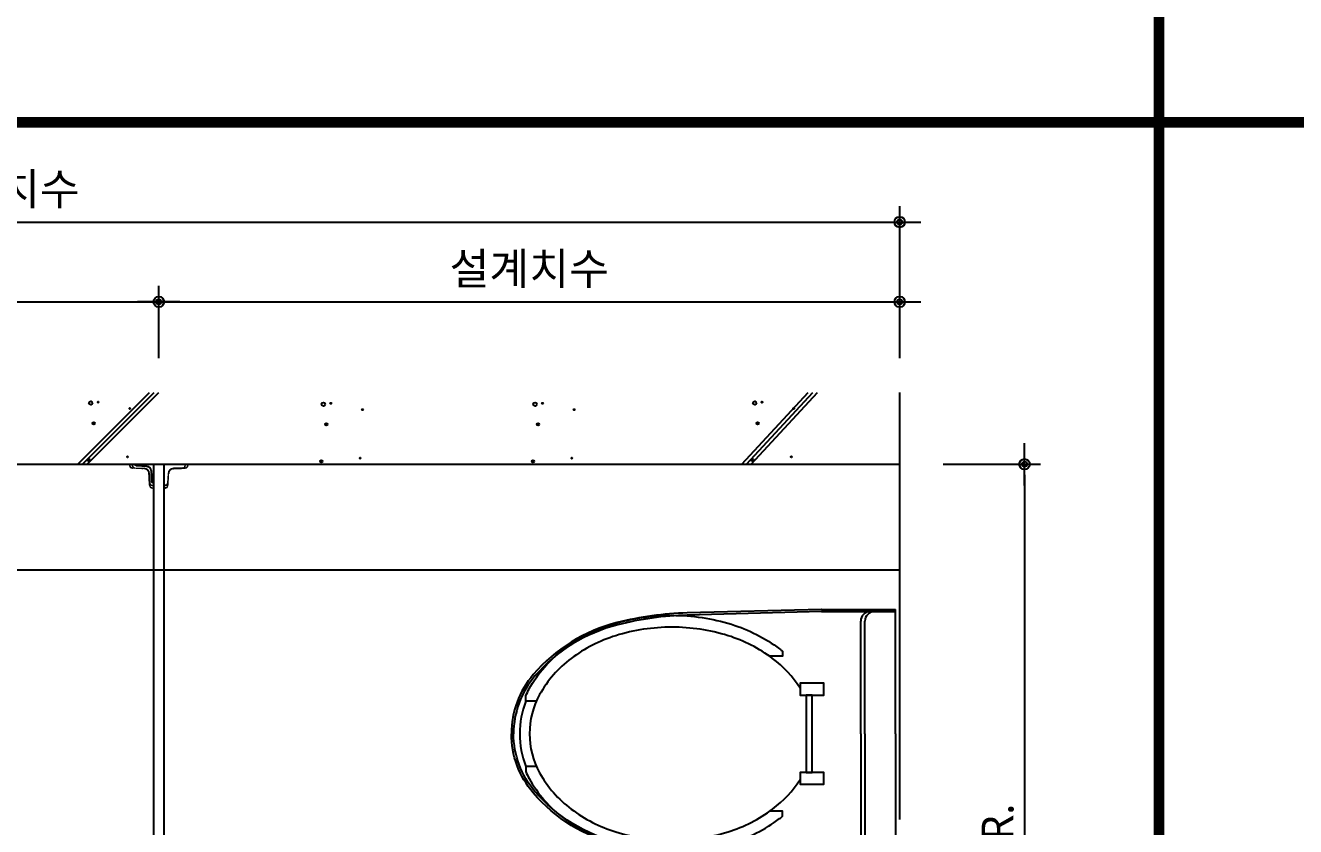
# Model space of a CAD drawing. Extents: x -256 to 8104, y -176 to 5714.
# Drawn here: x 3494 to 4694, y 3359 to 4116 of the extents above; entities that cross this region are included whole.
import ezdxf

# ---------------------------------------------------------------- set-up
doc = ezdxf.new("R2010")
doc.units = 0
doc.header["$LTSCALE"] = 30
doc.layers.get('0').update_dxf_attribs({"linetype": 'CONTINUOUS'})
doc.layers.get('DEFPOINTS').update_dxf_attribs({"linetype": 'CONTINUOUS'})
for name, color, linetype in [('0_toilet', 6, 'CONTINUOUS'), ('DIM', 7, 'CONTINUOUS'), ('HAT', 8, 'CONTINUOUS'), ('경첩', 4, 'CONTINUOUS'), ('부자재', 4, 'CONTINUOUS'), ('해치', 8, 'CONTINUOUS')]:
    doc.layers.add(name, color=color, linetype=linetype)
doc.styles.add('돋움', font='malgun.ttf')
doc.dimstyles.new('10', dxfattribs={"dimscale": 10, "dimtxt": 3, "dimasz": 1, "dimexe": 1.5, "dimexo": 2, "dimgap": 1, "dimtad": 1, "dimdec": 0, "dimlunit": 6, "dimtxsty": '돋움', "dimblk": 'DIMDOT', "dimcen": -1, "dimdle": 1.5, "dimclrt": 3, "dimazin": 3, "dimtfac": 1, "dimtdec": 0, "dimtix": 1, "dimtmove": 2, "dimatfit": 3, "dimldrblk": 'DIMDOT', "dimarcsym": 0})

# ---------------------------------------------------------------- blocks, each defined once
blk = doc.blocks.new('DIMDOT')
at = {"linetype": 'Continuous'}
blk.add_line((-2, 0), (2, 0), dxfattribs=at)
for radius in [0.5, 0.25]:
    blk.add_circle((0, 0), radius, dxfattribs=at)
blk = doc.blocks.new('*D20')
at = {"layer": 'DEFPOINTS', "color": 0}
for p in [(4341.3, 3701.1), (4341.3, 2976.1), (4438.2, 2976.1)]:
    blk.add_point(p, dxfattribs=at)
at = {"layer": 'DIM', "color": 0, "lineweight": -2, "ltscale": 10}
for p, q in [((4361.3, 3701.1), (4453.2, 3701.1)), ((4438.2, 3691.1), (4438.2, 2986.1)), ((4361.3, 2976.1), (4453.2, 2976.1))]:
    blk.add_line(p, q, dxfattribs=at)
at = {"layer": 'DIM', "color": 0, "lineweight": -2, "xscale": 10, "yscale": 10, "zscale": 10}
for p, rotation in [((4438.2, 3701.1), 90), ((4438.2, 2976.1), 270)]:
    blk.add_blockref('DIMDOT', p, dxfattribs=dict(at, rotation=rotation))
at = {"layer": 'DIM', "color": 3, "insert": (4412.9, 3338.6), "char_height": 30, "attachment_point": 5, "rotation": 90, "style": '돋움'}
blk.add_mtext('VAR.', dxfattribs=at)
blk = doc.blocks.new('*D21')
at = {"layer": 'DEFPOINTS', "color": 0}
for p in [(3620.2, 3854.6), (3120.2, 3781.5), (3620.2, 3781.5)]:
    blk.add_point(p, dxfattribs=at)
at = {"layer": 'DIM', "color": 0, "lineweight": -2, "ltscale": 10}
for p, q in [((3120.2, 3801.5), (3120.2, 3869.6)), ((3620.2, 3801.5), (3620.2, 3869.6)), ((3130.2, 3854.6), (3610.2, 3854.6))]:
    blk.add_line(p, q, dxfattribs=at)
at = {"layer": 'DIM', "color": 0, "lineweight": -2, "xscale": 10, "yscale": 10, "zscale": 10, "rotation": 180}
blk.add_blockref('DIMDOT', (3120.2, 3854.6), dxfattribs=at)
at = {"layer": 'DIM', "color": 0, "lineweight": -2, "xscale": 10, "yscale": 10, "zscale": 10}
blk.add_blockref('DIMDOT', (3620.2, 3854.6), dxfattribs=at)
at = {"layer": 'DIM', "color": 3, "insert": (3370.2, 3884.3), "char_height": 30, "attachment_point": 5, "style": '돋움'}
blk.add_mtext('설계치수', dxfattribs=at)
blk = doc.blocks.new('A$C10E41893')
at = {"layer": '부자재'}
for p, q in [((6.5, 0), (6.5, 196)), ((123.3, 196), (6.5, 196)), ((123.3, 192.5), (6.5, 192.5)), ((54.8, 0), (54.8, 177.5)), ((61.4, 0), (61.4, 177.5)), ((6.5, 0), (6.5, -196)), ((54.8, 0), (54.8, -177.5)), ((61.4, 0), (61.4, -177.5)), ((123.3, -192.5), (6.5, -192.5)), ((123.3, -196), (6.5, -196))]:
    blk.add_line(p, q, dxfattribs=at)
for points in [[(122.7, 196, -0.012538), (123.3, 196), (334.6, 190.3, -0.055395), (444.7, 175.1, -0.154276), (576.9, 93.3, -0.179504), (611.5, 0, -0.179504)], [(122.8, 192.5, -0.012538), (123.2, 192.5), (334.5, 186.8, -0.055395), (443.8, 171.7, -0.154276), (574.3, 91, -0.179504), (608, 0, -0.179504)], [(572, 51.4), (588.8, 51.4), (588.8, 59.6, 0.021185), (583.3, 70.7, 0.106084), (528.4, 133.7, 0.085733), (452.6, 172.4, 0.075373), (358.7, 186.6, 0.075373), (264.8, 172.4, 0.085733), (189, 133.7, 0.007337), (184.4, 130.1), (184.4, 122), (204.7, 122)], [(156.7, -72, 0.089162), (200.2, -118.7, 0.085733), (270.3, -154.5, 0.075373), (358.7, -167.9, 0.075373), (447.1, -154.5, 0.085733), (517.2, -118.7, 0.106084), (567, -61.6, 0.126931), (582.8, 0, 0.126931), (567, 61.6, 0.106084), (517.2, 118.7, 0.085733), (447.1, 154.5, 0.075373), (358.7, 167.9, 0.075373), (270.3, 154.5, 0.085733), (200.2, 118.7, 0.089162), (156.7, 72)], [(588.8, -51.4, 0.090214), (598.2, 0, 0.090214), (588.8, 51.4, 0.106084)], [(122.7, -196, 0.012538), (123.3, -196), (334.6, -190.3, 0.055395), (444.7, -175.1, 0.154276), (576.9, -93.3, 0.179504), (611.5, 0, 0.179504)], [(122.8, -192.5, 0.012538), (123.2, -192.5), (334.5, -186.8, 0.055395), (443.8, -171.7, 0.154276), (574.3, -91, 0.179504), (608, 0, 0.179504)], [(572, -51.4), (588.8, -51.4), (588.8, -59.6, -0.021185), (583.3, -70.7, -0.106084), (528.4, -133.7, -0.085733), (452.6, -172.4, -0.075373), (358.7, -186.6, -0.075373), (264.8, -172.4, -0.085733), (189, -133.7, -0.007337), (184.4, -130.1), (184.4, -122), (204.7, -122)]]:
    blk.add_lwpolyline(points, format="xyb", dxfattribs=at)
blk.add_lwpolyline([(138, -60.8), (119.3, -60.8), (119.3, -79.5), (156.7, -79.5), (156.7, -60.8), (138, -60.8), (147.3, -60.8), (147.3, 60.8), (138, 60.8), (156.7, 60.8), (156.7, 79.5), (119.3, 79.5), (119.3, 60.8), (138, 60.8), (138, -60.8), (119.3, -60.8)], dxfattribs=at)
for centre, start, end in [((39.8, 177.5), 0, 90), ((46.4, 177.5), 0, 90), ((39.8, -177.5), 270, 0), ((46.4, -177.5), 270, 0)]:
    blk.add_arc(centre, 15, start, end, dxfattribs=at)
blk = doc.blocks.new('*D35')
at = {"layer": 'DEFPOINTS', "color": 0}
for p in [(4320.2, 3854.6), (3620.2, 3781.5), (4320.2, 3781.5)]:
    blk.add_point(p, dxfattribs=at)
at = {"layer": 'DIM', "color": 0, "lineweight": -2}
for p, q in [((3620.2, 3801.5), (3620.2, 3869.6)), ((4320.2, 3801.5), (4320.2, 3869.6)), ((3630.2, 3854.6), (4310.2, 3854.6))]:
    blk.add_line(p, q, dxfattribs=at)
at = {"layer": 'DIM', "color": 0, "lineweight": -2, "xscale": 10, "yscale": 10, "zscale": 10, "rotation": 180}
blk.add_blockref('DIMDOT', (3620.2, 3854.6), dxfattribs=at)
at = {"layer": 'DIM', "color": 0, "lineweight": -2, "xscale": 10, "yscale": 10, "zscale": 10}
blk.add_blockref('DIMDOT', (4320.2, 3854.6), dxfattribs=at)
at = {"layer": 'DIM', "color": 3, "insert": (3970.2, 3884.3), "char_height": 30, "attachment_point": 5, "style": '돋움'}
blk.add_mtext('설계치수', dxfattribs=at)
blk = doc.blocks.new('*D36')
at = {"layer": 'DEFPOINTS', "color": 0}
for p in [(4320.2, 3930), (2620.2, 3781.5), (4320.2, 3781.5)]:
    blk.add_point(p, dxfattribs=at)
at = {"layer": 'DIM', "color": 0, "lineweight": -2}
for p, q in [((2620.2, 3801.5), (2620.2, 3945)), ((4320.2, 3801.5), (4320.2, 3945)), ((2630.2, 3930), (4310.2, 3930))]:
    blk.add_line(p, q, dxfattribs=at)
at = {"layer": 'DIM', "color": 0, "lineweight": -2, "xscale": 10, "yscale": 10, "zscale": 10, "rotation": 180}
blk.add_blockref('DIMDOT', (2620.2, 3930), dxfattribs=at)
at = {"layer": 'DIM', "color": 0, "lineweight": -2, "xscale": 10, "yscale": 10, "zscale": 10}
blk.add_blockref('DIMDOT', (4320.2, 3930), dxfattribs=at)
at = {"layer": 'DIM', "color": 3, "insert": (3470.2, 3959.6), "char_height": 30, "attachment_point": 5, "style": '돋움'}
blk.add_mtext('설계치수', dxfattribs=at)
blk = doc.blocks.new('FOLDING_01')
for p, q in [((4320.2, 3365.2), (4320.2, 3768.8)), ((2620.2, 3701.1), (4320.2, 3701.1)), ((2620.2, 3601.1), (4320.2, 3601.1))]:
    blk.add_line(p, q)
at = {"color": 4}
for p, q in [((3608.9, 3699), (3599.2, 3699.6)), ((3608.9, 3699), (3609.6, 3699)), ((3613, 3695.1), (3613.5, 3685.1))]:
    blk.add_line(p, q, dxfattribs=at)
at = {"color": 8, "const_width": 10}
for points in [[(4565.2, 2769.2), (4565.2, 5538.4)], [(2484.2, 4024.2), (5832, 4024.2)]]:
    blk.add_lwpolyline(points, dxfattribs=at)
at = {"color": 4}
for centre, radius, start, end in [((3599.3, 3701.2), 1.61, 184.0227, 266.85), ((3609.3, 3695.3), 3.66, 356.6481, 86.2207), ((3615.1, 3685.3), 1.65, 186.1664, 269.5984)]:
    blk.add_arc(centre, radius, start, end, dxfattribs=at)
at = {"layer": '0_toilet'}
for p, q in [((3615.2, 3701.1), (3615.2, 2976.1)), ((3625.3, 2976), (3625.3, 3701))]:
    blk.add_line(p, q, dxfattribs=at)
at = {"layer": '경첩', "color": 4, "linetype": 'Continuous', "lineweight": 15}
for p, q in [((3592.7, 3699.9), (3592.7, 3701.1)), ((3592.7, 3701.1), (3592.9, 3701.1)), ((3592.9, 3699.9), (3592.7, 3699.9)), ((3592.9, 3701.1), (3592.9, 3699.9)), ((3592.9, 3701.1), (3595.1, 3701.1)), ((3594.9, 3697.8), (3596.4, 3697.7)), ((3597.4, 3697.4), (3594.9, 3697.6)), ((3595.1, 3701.1), (3595.1, 3699.8)), ((3595.1, 3699.8), (3595.2, 3699.8)), ((3595.2, 3699.8), (3595.2, 3701.1)), ((3595.2, 3701.1), (3595.4, 3701.1)), ((3595.2, 3699.8), (3595.4, 3699.8)), ((3595.4, 3701.1), (3595.4, 3699.8)), ((3613.7, 3701.1), (3595.4, 3701.1)), ((3595.4, 3697.4), (3595.6, 3697.5)), ((3595.4, 3697.4), (3595.5, 3697.3)), ((3598.7, 3697.1), (3595.5, 3697.3)), ((3597.4, 3697.7), (3606.4, 3697.3)), ((3606.4, 3697), (3597.4, 3697.4)), ((3598.7, 3697.1), (3599, 3697.4)), ((3599.4, 3697.1), (3599.6, 3697.3)), ((3599.7, 3697.1), (3600, 3697.3)), ((3600.4, 3697.1), (3600.6, 3697.3)), ((3603.1, 3696.9), (3600.4, 3697.1)), ((3603.1, 3696.9), (3603.3, 3697.2)), ((3603.8, 3696.9), (3604, 3697.1)), ((3604.1, 3696.9), (3604.4, 3697.1)), ((3604.8, 3696.9), (3605, 3697.1)), ((3606.1, 3696.8), (3604.8, 3696.9)), ((3606.1, 3696.8), (3606.4, 3697)), ((3606.4, 3696.8), (3606.1, 3696.8)), ((3607.4, 3696.6), (3607.6, 3696.8)), ((3607.9, 3696.4), (3608.1, 3696.6)), ((3608.2, 3696.3), (3608.4, 3696.5)), ((3608.6, 3696.1), (3608.8, 3696.3)), ((3615.2, 3681.3), (3615.2, 3699.6)), ((3625.3, 3681.3), (3625.3, 3699.6)), ((3626.8, 3701.1), (3645, 3701.1)), ((3631.8, 3696.1), (3631.7, 3696.3)), ((3632.3, 3696.3), (3632.1, 3696.5)), ((3632.5, 3696.4), (3632.3, 3696.6)), ((3633.1, 3696.6), (3632.9, 3696.8)), ((3643, 3697.7), (3634.1, 3697.3)), ((3634.1, 3697), (3643, 3697.4)), ((3634.3, 3696.8), (3634.1, 3697)), ((3634.1, 3696.8), (3634.3, 3696.8)), ((3634.3, 3696.8), (3635.7, 3696.9)), ((3635.7, 3696.9), (3635.4, 3697.1)), ((3636.3, 3696.9), (3636.1, 3697.1)), ((3636.7, 3696.9), (3636.4, 3697.1)), ((3637.4, 3696.9), (3637.1, 3697.2)), ((3637.4, 3696.9), (3640.1, 3697.1)), ((3640.1, 3697.1), (3639.8, 3697.3)), ((3640.7, 3697.1), (3640.5, 3697.3)), ((3641.1, 3697.1), (3640.8, 3697.3)), ((3641.7, 3697.1), (3641.5, 3697.4)), ((3641.7, 3697.1), (3645, 3697.3)), ((3643, 3697.4), (3645.5, 3697.6)), ((3645.5, 3697.8), (3644.1, 3697.7)), ((3645, 3697.4), (3644.9, 3697.5)), ((3645, 3701.1), (3645, 3699.8)), ((3645.3, 3701.1), (3645, 3701.1)), ((3645.3, 3699.8), (3645, 3699.8)), ((3645, 3697.4), (3645, 3697.3)), ((3645.3, 3699.8), (3645.3, 3701.1)), ((3645.4, 3699.8), (3645.3, 3699.8)), ((3647.5, 3701.1), (3645.4, 3701.1)), ((3645.4, 3701.1), (3645.4, 3699.8)), ((3647.5, 3701.1), (3647.5, 3699.9)), ((3647.8, 3701.1), (3647.5, 3701.1)), ((3647.5, 3699.9), (3647.8, 3699.9)), ((3647.8, 3699.9), (3647.8, 3701.1)), ((3608.8, 3696), (3609, 3696.1)), ((3609.9, 3694.9), (3610.1, 3695.1)), ((3610.1, 3694.7), (3610.3, 3694.9)), ((3610.3, 3694.3), (3610.5, 3694.5)), ((3610.5, 3694), (3610.7, 3694.2)), ((3610.6, 3693.6), (3610.8, 3693.8)), ((3611, 3693.3), (3610.8, 3693.1)), ((3610.8, 3693.1), (3611, 3693.3)), ((3610.9, 3692.7), (3611.1, 3693)), ((3610.9, 3692.5), (3611.1, 3692.7)), ((3610.9, 3691.6), (3610.9, 3692.3)), ((3610.9, 3691.6), (3611.2, 3691.8)), ((3610.9, 3691.5), (3611.2, 3691.7)), ((3610.9, 3691.5), (3610.9, 3691.6)), ((3611, 3691.2), (3610.9, 3691.5)), ((3611, 3691.2), (3611.2, 3691.4)), ((3611, 3691.1), (3611.2, 3691.3)), ((3611, 3691.1), (3611, 3691.2)), ((3611, 3690.2), (3611, 3691.1)), ((3611, 3690.2), (3611.2, 3690.4)), ((3611, 3689.9), (3611.3, 3690.2)), ((3611, 3689.5), (3611, 3689.9)), ((3611, 3689.5), (3611.3, 3689.7)), ((3611, 3689.5), (3611.3, 3689.7)), ((3611.2, 3686.6), (3611, 3689.5)), ((3611.6, 3683.3), (3611.2, 3692.3)), ((3611.2, 3686.6), (3611.4, 3686.9)), ((3611.2, 3686.3), (3611.4, 3686.5)), ((3611.2, 3685.6), (3611.2, 3686.3)), ((3611.2, 3685.6), (3611.5, 3685.8)), ((3611.2, 3685.3), (3611.5, 3685.5)), ((3611.3, 3684.6), (3611.5, 3684.8)), ((3611.4, 3681.9), (3611.3, 3684.6)), ((3611.4, 3692.3), (3611.8, 3683.3)), ((3629.1, 3692.3), (3628.6, 3683.3)), ((3628.9, 3683.3), (3629.3, 3692.3)), ((3629.3, 3686.6), (3629, 3686.9)), ((3629.3, 3686.3), (3629, 3686.5)), ((3629.2, 3685.6), (3629, 3685.8)), ((3629.2, 3685.3), (3629, 3685.5)), ((3629.2, 3684.6), (3629, 3684.8)), ((3629.1, 3681.9), (3629.2, 3684.6)), ((3629.5, 3690.2), (3629.2, 3690.4)), ((3629.4, 3689.9), (3629.2, 3690.2)), ((3629.4, 3689.5), (3629.2, 3689.7)), ((3629.4, 3689.5), (3629.2, 3689.7)), ((3629.2, 3685.6), (3629.3, 3686.3)), ((3629.5, 3691.6), (3629.3, 3691.8)), ((3629.5, 3691.5), (3629.3, 3691.7)), ((3629.5, 3691.2), (3629.3, 3691.4)), ((3629.5, 3691.1), (3629.3, 3691.3)), ((3629.3, 3686.6), (3629.4, 3689.5)), ((3629.6, 3692.7), (3629.4, 3693)), ((3629.6, 3692.5), (3629.4, 3692.7)), ((3629.4, 3689.5), (3629.4, 3689.9)), ((3629.5, 3693.3), (3629.7, 3693.1)), ((3629.7, 3693.1), (3629.5, 3693.3)), ((3629.5, 3691.6), (3629.6, 3692.3)), ((3629.5, 3691.5), (3629.5, 3691.6)), ((3629.5, 3691.2), (3629.5, 3691.5)), ((3629.5, 3691.1), (3629.5, 3691.2)), ((3629.5, 3690.2), (3629.5, 3691.1)), ((3629.8, 3693.6), (3629.6, 3693.8)), ((3630, 3694), (3629.8, 3694.2)), ((3630.1, 3694.3), (3629.9, 3694.5)), ((3630.4, 3694.7), (3630.2, 3694.9)), ((3630.5, 3694.9), (3630.3, 3695.1)), ((3631.6, 3696), (3631.4, 3696.1)), ((3611.4, 3681.9), (3611.6, 3682.1)), ((3611.5, 3681.3), (3611.7, 3681.4)), ((3611.7, 3680.8), (3611.6, 3683.3)), ((3611.9, 3682.3), (3611.9, 3680.8)), ((3613.9, 3681.3), (3615.2, 3681.3)), ((3613.9, 3681.1), (3613.9, 3681.3)), ((3613.9, 3681.1), (3613.9, 3681)), ((3615.2, 3681.1), (3613.9, 3681.1)), ((3613.9, 3681), (3615.2, 3681)), ((3614, 3678.8), (3615.2, 3678.8)), ((3614, 3678.8), (3614, 3678.6)), ((3615.2, 3678.6), (3614, 3678.6)), ((3615.2, 3681.3), (3615.2, 3681.1)), ((3615.2, 3681), (3615.2, 3678.8)), ((3615.2, 3678.8), (3615.2, 3678.6)), ((3626.5, 3681.3), (3625.3, 3681.3)), ((3625.3, 3681.3), (3625.3, 3681.1)), ((3625.3, 3681.1), (3626.5, 3681.1)), ((3626.5, 3681), (3625.3, 3681)), ((3625.3, 3681), (3625.3, 3678.8)), ((3626.4, 3678.8), (3625.3, 3678.8)), ((3625.3, 3678.8), (3625.3, 3678.6)), ((3625.3, 3678.6), (3626.4, 3678.6)), ((3626.4, 3678.8), (3626.4, 3678.6)), ((3626.5, 3681.1), (3626.5, 3681.3)), ((3626.5, 3681.1), (3626.5, 3681)), ((3628.6, 3682.3), (3628.5, 3680.8)), ((3628.8, 3680.8), (3628.9, 3683.3)), ((3629.1, 3681.9), (3628.8, 3682.1)), ((3629, 3681.3), (3628.8, 3681.4))]:
    blk.add_line(p, q, dxfattribs=at)
at = {"layer": '경첩', "color": 4, "linetype": 'Continuous', "lineweight": 15, "flags": 128}
for points in [[(3594.9, 3697.8), (3594.9, 3697.8), (3594.9, 3697.7), (3594.9, 3697.7), (3594.9, 3697.6), (3594.9, 3697.6), (3594.9, 3697.6), (3594.9, 3697.6), (3594.9, 3697.6)], [(3597.4, 3697.4), (3597.4, 3697.5), (3597.4, 3697.5), (3597.4, 3697.5), (3597.4, 3697.5), (3597.4, 3697.6), (3597.4, 3697.6), (3597.4, 3697.6), (3597.4, 3697.7)], [(3599.4, 3697.1), (3599.4, 3697.1), (3599.3, 3697.1), (3599.3, 3697.1), (3599.2, 3697.1), (3599.1, 3697.1), (3599, 3697.1), (3598.8, 3697.1), (3598.7, 3697.1)], [(3600.4, 3697.1), (3600.3, 3697.1), (3600.2, 3697.1), (3600.1, 3697.1), (3600, 3697.1), (3599.9, 3697.1), (3599.8, 3697.1), (3599.8, 3697.1), (3599.7, 3697.1), (3599.7, 3697.1)], [(3603.8, 3696.9), (3603.8, 3696.9), (3603.7, 3696.9), (3603.7, 3696.9), (3603.6, 3696.9), (3603.5, 3696.9), (3603.4, 3696.9), (3603.2, 3696.9), (3603.1, 3696.9)], [(3604.8, 3696.9), (3604.7, 3696.9), (3604.5, 3696.9), (3604.4, 3696.9), (3604.3, 3696.9), (3604.2, 3696.9), (3604.2, 3696.9), (3604.1, 3696.9), (3604.1, 3696.9)], [(3606.4, 3697), (3606.4, 3697), (3606.4, 3697), (3606.4, 3697.1), (3606.4, 3697.1), (3606.4, 3697.1), (3606.4, 3697.2), (3606.4, 3697.2), (3606.4, 3697.3)], [(3634.1, 3697), (3634.1, 3697), (3634.1, 3697), (3634.1, 3697.1), (3634.1, 3697.1), (3634.1, 3697.1), (3634.1, 3697.2), (3634.1, 3697.2), (3634.1, 3697.3)], [(3635.7, 3696.9), (3635.8, 3696.9), (3635.9, 3696.9), (3636, 3696.9), (3636.1, 3696.9), (3636.2, 3696.9), (3636.3, 3696.9), (3636.3, 3696.9), (3636.3, 3696.9)], [(3636.7, 3696.9), (3636.7, 3696.9), (3636.7, 3696.9), (3636.8, 3696.9), (3636.9, 3696.9), (3637, 3696.9), (3637.1, 3696.9), (3637.2, 3696.9), (3637.4, 3696.9)], [(3640.1, 3697.1), (3640.2, 3697.1), (3640.3, 3697.1), (3640.4, 3697.1), (3640.5, 3697.1), (3640.6, 3697.1), (3640.6, 3697.1), (3640.7, 3697.1), (3640.7, 3697.1), (3640.7, 3697.1)], [(3641.1, 3697.1), (3641.1, 3697.1), (3641.1, 3697.1), (3641.2, 3697.1), (3641.3, 3697.1), (3641.4, 3697.1), (3641.5, 3697.1), (3641.6, 3697.1), (3641.7, 3697.1)], [(3643, 3697.4), (3643, 3697.5), (3643, 3697.5), (3643, 3697.5), (3643, 3697.5), (3643, 3697.6), (3643, 3697.6), (3643, 3697.6), (3643, 3697.7)], [(3645.5, 3697.8), (3645.5, 3697.8), (3645.5, 3697.7), (3645.5, 3697.7), (3645.5, 3697.6), (3645.5, 3697.6), (3645.5, 3697.6), (3645.5, 3697.6), (3645.5, 3697.6)], [(3610.8, 3693.1), (3610.8, 3693.1), (3610.8, 3693.1)], [(3610.9, 3692.5), (3610.9, 3692.7), (3610.9, 3692.7)], [(3611, 3689.9), (3611, 3690), (3611, 3690.1), (3611, 3690.2)], [(3611, 3689.5), (3611, 3689.5), (3611, 3689.5)], [(3611.2, 3692.3), (3611.2, 3692.3), (3611.2, 3692.3), (3611.2, 3692.3), (3611.2, 3692.3), (3611.3, 3692.3), (3611.3, 3692.3), (3611.4, 3692.3), (3611.4, 3692.3)], [(3611.3, 3684.6), (3611.3, 3684.7), (3611.3, 3684.8), (3611.2, 3685), (3611.2, 3685.1), (3611.2, 3685.1), (3611.2, 3685.2), (3611.2, 3685.2), (3611.2, 3685.3)], [(3629.3, 3692.3), (3629.3, 3692.3), (3629.3, 3692.3), (3629.3, 3692.3), (3629.2, 3692.3), (3629.2, 3692.3), (3629.2, 3692.3), (3629.1, 3692.3), (3629.1, 3692.3)], [(3629.2, 3684.6), (3629.2, 3684.7), (3629.2, 3684.8), (3629.2, 3685), (3629.2, 3685.1), (3629.2, 3685.1), (3629.2, 3685.2), (3629.2, 3685.2), (3629.2, 3685.3)], [(3629.4, 3689.9), (3629.4, 3690), (3629.5, 3690.1), (3629.5, 3690.2)], [(3629.4, 3689.5), (3629.4, 3689.5), (3629.4, 3689.5)], [(3629.6, 3692.5), (3629.6, 3692.7), (3629.6, 3692.7)], [(3629.7, 3693.1), (3629.7, 3693.1), (3629.7, 3693.1)], [(3611.4, 3681.4), (3611.4, 3681.5), (3611.4, 3681.6), (3611.4, 3681.7), (3611.4, 3681.9)], [(3611.4, 3681.4), (3611.4, 3681.4), (3611.5, 3681.3), (3611.5, 3681.3), (3611.5, 3681.3), (3611.5, 3681.3), (3611.5, 3681.3), (3611.5, 3681.3), (3611.5, 3681.3)], [(3611.6, 3683.3), (3611.6, 3683.3), (3611.6, 3683.3), (3611.6, 3683.3), (3611.7, 3683.3), (3611.7, 3683.3), (3611.7, 3683.3), (3611.8, 3683.3), (3611.8, 3683.3)], [(3611.9, 3680.8), (3611.9, 3680.8), (3611.8, 3680.8), (3611.8, 3680.8), (3611.8, 3680.8), (3611.7, 3680.8), (3611.7, 3680.8), (3611.7, 3680.8), (3611.7, 3680.8)], [(3628.5, 3680.8), (3628.6, 3680.8), (3628.6, 3680.8), (3628.7, 3680.8), (3628.7, 3680.8), (3628.7, 3680.8), (3628.7, 3680.8), (3628.8, 3680.8), (3628.8, 3680.8)], [(3628.9, 3683.3), (3628.9, 3683.3), (3628.9, 3683.3), (3628.8, 3683.3), (3628.8, 3683.3), (3628.8, 3683.3), (3628.7, 3683.3), (3628.7, 3683.3), (3628.6, 3683.3)], [(3629, 3681.4), (3629, 3681.5), (3629.1, 3681.6), (3629.1, 3681.7), (3629.1, 3681.9)], [(3629, 3681.4), (3629, 3681.4), (3629, 3681.3), (3629, 3681.3), (3629, 3681.3), (3629, 3681.3), (3629, 3681.3), (3629, 3681.3), (3629, 3681.3)]]:
    blk.add_lwpolyline(points, dxfattribs=at)
at = {"layer": '경첩', "color": 4, "linetype": 'Continuous', "lineweight": 15}
for centre, radius, start, end in [((3595, 3699.9), 2.35, 180, 267.3017), ((3595, 3699.9), 2.1, 180, 267.3017), ((3597.5, 3699.8), 2.35, 180, 267.3017), ((3597.5, 3699.8), 2.1, 180, 267.3017), ((3606.2, 3692), 5.25, 2.6983, 87.3017), ((3606.2, 3692), 5, 2.6983, 87.3017), ((3606.2, 3692), 4.75, 75, 87.3017), ((3606.2, 3692), 4.75, 68.2494, 75.0002), ((3606.2, 3692), 4.75, 58.7002, 65.0052), ((3613.7, 3699.6), 1.5, 0, 90), ((3626.8, 3699.6), 1.5, 90, 180), ((3634.3, 3692), 5.25, 92.6983, 177.3017), ((3634.3, 3692), 5, 92.6983, 177.3017), ((3634.3, 3692), 4.75, 114.9948, 121.2998), ((3634.3, 3692), 4.75, 104.9998, 111.7506), ((3634.3, 3692), 4.75, 92.6983, 105), ((3642.9, 3699.8), 2.1, 272.6983, 0), ((3642.9, 3699.8), 2.35, 272.6983, 0), ((3645.4, 3699.9), 2.1, 272.6983, 0), ((3645.4, 3699.9), 2.35, 272.6983, 0), ((3606.2, 3692), 4.75, 55.6142, 58.7009), ((3606.2, 3692), 4.75, 37.4392, 55.6151), ((3606.2, 3692), 4.75, 34.3855, 37.4388), ((3606.2, 3692), 4.75, 28.1736, 34.3849), ((3606.2, 3692), 4.75, 19.766, 24.9948), ((3606.2, 3692), 4.75, 13.2431, 19.766), ((3606.2, 3692), 4.75, 8.6056, 13.1623), ((3606.2, 3692), 4.75, 2.6983, 5.9088), ((3634.3, 3692), 4.75, 166.8377, 171.3944), ((3634.3, 3692), 4.75, 174.0912, 177.3017), ((3634.3, 3692), 4.75, 160.234, 166.7569), ((3634.3, 3692), 4.75, 155.0052, 160.234), ((3634.3, 3692), 4.75, 145.6151, 151.8264), ((3634.3, 3692), 4.75, 142.5612, 145.6145), ((3634.3, 3692), 4.75, 124.3849, 142.5608), ((3634.3, 3692), 4.75, 121.2991, 124.3858), ((3613.9, 3683.4), 2.35, 182.6983, 270), ((3614, 3680.9), 2.35, 182.6983, 270), ((3613.9, 3683.4), 2.1, 182.6983, 270), ((3614, 3680.9), 2.1, 182.6983, 270), ((3626.4, 3680.9), 2.1, 270, 357.3017), ((3626.4, 3680.9), 2.35, 270, 357.3017), ((3626.5, 3683.4), 2.1, 270, 357.3017), ((3626.5, 3683.4), 2.35, 270, 357.3017)]:
    blk.add_arc(centre, radius, start, end, dxfattribs=at)
at = {"layer": '해치'}
for p, q in [((3543.8, 3701.1), (3611.5, 3768.8)), ((3552.6, 3701.1), (3620.4, 3768.8)), ((4171, 3701.1), (4233.7, 3768.8)), ((4179.9, 3701.1), (4242.5, 3768.8))]:
    blk.add_line(p, q, dxfattribs=at)
at = {"layer": '해치', "color": 2}
for p, q in [((3548.2, 3701.1), (3616, 3768.8)), ((4175.4, 3701.1), (4238.1, 3768.8))]:
    blk.add_line(p, q, dxfattribs=at)
at = {"layer": '해치'}
for centre, radius in [((3555.9, 3759), 1.68), ((3562.9, 3759.8), 0.56), ((3775.7, 3757.8), 1.68), ((3782.7, 3758.6), 0.56), ((3975.7, 3757.8), 1.68), ((3982.7, 3758.6), 0.56), ((4183.2, 3759), 1.68), ((4190.1, 3759.8), 0.56), ((3592.9, 3753.8), 0.56), ((3812.7, 3752.6), 0.56), ((4012.7, 3752.6), 0.56), ((4220.1, 3753.8), 0.56), ((3558.7, 3739.8), 1.12), ((3778.5, 3738.7), 1.12), ((3978.5, 3738.7), 1.12), ((4185.9, 3739.8), 1.12), ((3590.6, 3708), 0.559), ((4217.9, 3708), 0.559), ((3553.9, 3705.2), 1.12), ((3773.7, 3703.8), 1.12), ((3810.4, 3706.8), 0.559), ((3973.7, 3703.8), 1.12), ((4010.4, 3706.8), 0.559), ((4181.1, 3705.2), 1.12)]:
    blk.add_circle(centre, radius, dxfattribs=at)
at = {"layer": 'HAT', "xscale": 0.6000000000003638, "yscale": 0.6000000000003638, "zscale": 0.6000000000003638, "rotation": 180}
blk.add_blockref('A$C10E41893', (4320.2, 3446.3), dxfattribs=at)
at = {"layer": 'DIM'}
for base, p1, picture, middle in [((4320.2, 3930), (2620.2, 3781.5), '*D36', (3470.2, 3959.6)), ((4320.2, 3854.6), (3620.2, 3781.5), '*D35', (3970.2, 3884.3))]:
    dim = blk.add_linear_dim(base=base, p1=p1, p2=(4320.2, 3781.5), text='설계치수', dimstyle='10', dxfattribs=at)
    dim.commit()
    dim.dimension.update_dxf_attribs({"geometry": picture, "text_midpoint": middle})
at = {"layer": 'DIM', "ltscale": 10}
dim = blk.add_linear_dim(base=(3620.2, 3854.6), p1=(3120.2, 3781.5), p2=(3620.2, 3781.5), text='설계치수', dimstyle='10', override={"dimtxsty": '돋움'}, dxfattribs=at)
dim.commit()
dim.dimension.update_dxf_attribs({"geometry": '*D21', "text_midpoint": (3370.2, 3884.3)})
dim = blk.add_linear_dim(base=(4438.2, 2976.1), p1=(4341.3, 3701.1), p2=(4341.3, 2976.1), angle=90, text='VAR.', dimstyle='10', override={"dimtxsty": '돋움'}, dxfattribs=at)
dim.commit()
dim.dimension.update_dxf_attribs({"geometry": '*D20', "text_midpoint": (4412.9, 3338.6)})

msp = doc.modelspace()

# ---------------------------------------------------------------- block references
msp.add_blockref('FOLDING_01', (0, 0))

doc.saveas('drawing.dxf')
